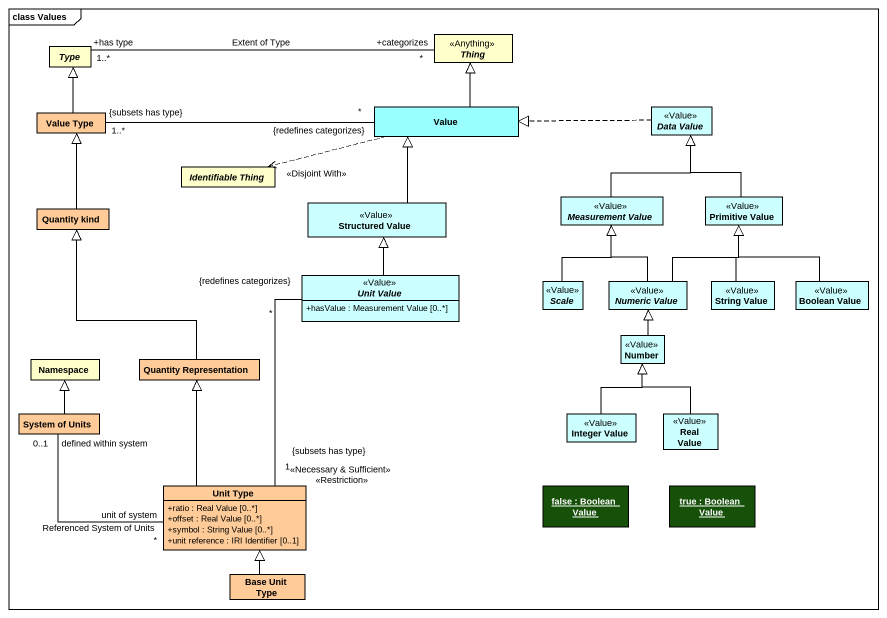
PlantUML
@startuml
mainframe class Values
hide circle
hide empty members
skinparam classAttributeIconSize 0
abstract class Type
abstract class Thing <<Anything>>
class "Value Type" as Value_Type #FFCC99
class Value #99FFFF
abstract class "Data Value" as Data_Value <<Value>> #CCFFFF
abstract class "Identifiable Thing" as Identifiable_Thing
class "Quantity kind" as Quantity_kind #FFCC99
class "Structured Value" as Structured_Value <<Value>> #CCFFFF
abstract class "Measurement Value" as Measurement_Value <<Value>> #CCFFFF
class "Primitive Value" as Primitive_Value <<Value>> #CCFFFF
abstract class "Unit Value" as Unit_Value <<Value>> #CCFFFF {
  +hasValue : Measurement Value [0..*]
}
abstract class "Scale" as Scale_ <<Value>> #CCFFFF
abstract class "Numeric Value" as Numeric_Value <<Value>> #CCFFFF
class "String Value" as String_Value <<Value>> #CCFFFF
class "Boolean Value" as Boolean_Value <<Value>> #CCFFFF
class "Namespace" as Namespace_
class "Quantity Representation" as Quantity_Representation #FFCC99
class Number <<Value>> #CCFFFF
class "System of Units" as System_of_Units #FFCC99
class "Integer Value" as Integer_Value <<Value>> #CCFFFF
class "Real Value" as Real_Value <<Value>> #CCFFFF
class "Unit Type" as Unit_Type #FFCC99 {
  +ratio : Real Value [0..*]
  +offset : Real Value [0..*]
  +symbol : String Value [0..*]
  +unit reference : IRI Identifier [0..1]
}
object "false : Boolean Value" as false #175009
object "true : Boolean Value" as true #175009
class "Base Unit Type" as Base_Unit_Type #FFCC99
Type "+has type\n1..*" -right- "+categorizes\n*" Thing : Extent of Type
Value_Type -up-|> Type
Value_Type "1..*\n{subsets has type}" -right- "*\n{redefines categorizes}" Value
Value -up-|> Thing
Value .left.> Identifiable_Thing : <<Disjoint With>>
Data_Value .left.|> Value
Quantity_kind -up-|> Value_Type
Structured_Value -up-|> Value
Measurement_Value -up-|> Data_Value
Primitive_Value -up-|> Data_Value
Unit_Value -up-|> Structured_Value
Scale_ -up-|> Measurement_Value
Numeric_Value -up-|> Measurement_Value
Numeric_Value -up-|> Primitive_Value
String_Value -up-|> Primitive_Value
Boolean_Value -up-|> Primitive_Value
Quantity_Representation -up-|> Quantity_kind
Number -up-|> Numeric_Value
System_of_Units -up-|> Namespace_
Integer_Value -up-|> Number
Real_Value -up-|> Number
Unit_Type "<<Necessary & Sufficient>> <<Restriction>>\n1\n{subsets has type}" -up- "*\n{redefines categorizes}" Unit_Value
Unit_Type -up-|> Quantity_Representation
Unit_Type "unit of system\n*" -left- "defined within system\n0..1" System_of_Units : Referenced System of Units
Base_Unit_Type -up-|> Unit_Type
@enduml
